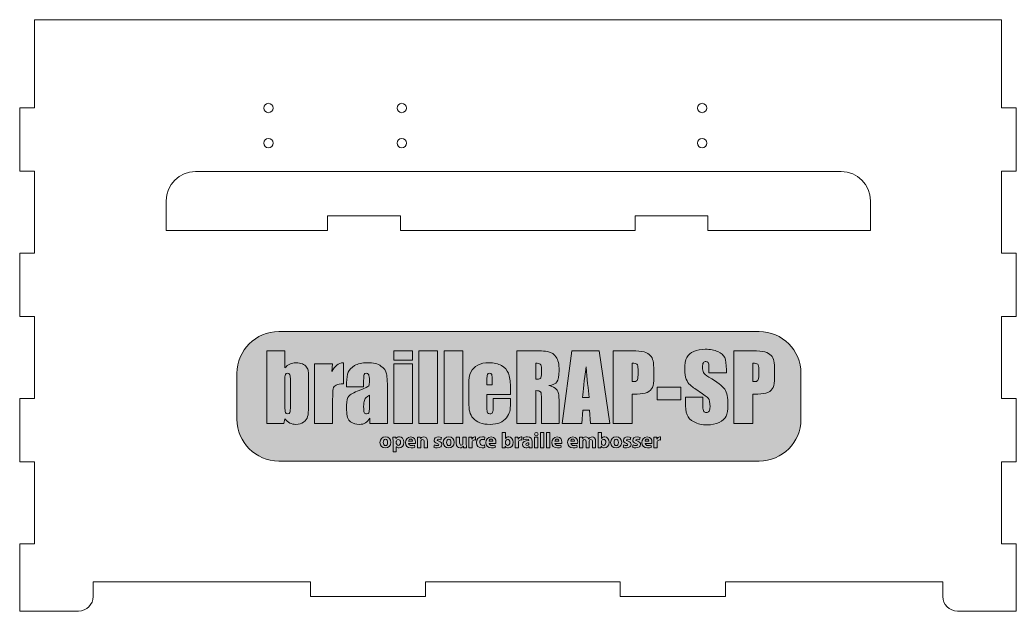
# Model space of a CAD drawing. Header units: inches. Extents: x 11 to 578, y -368 to -12.
# Drawn here: x 10.9 to 350.9, y -213.5 to -11.5 of the extents above; entities that cross this region are included whole.
import ezdxf

# ---------------------------------------------------------------- set-up
doc = ezdxf.new("R2010")
doc.units = ezdxf.units.IN
doc.header["$MEASUREMENT"] = 0
doc.layers.add('D_U+00E9coupe V5', color=7, linetype='Continuous')
doc.layers.add('gravure', color=7, linetype='Continuous')

# ---------------------------------------------------------------- blocks, each defined once
blk = doc.blocks.new('block 4')
at = {"layer": 'D_U+00E9coupe V5', "color": 3, "lineweight": 5}
for points in [[(345.93, -11.52), (15.93, -11.52)], [(15.93, -41.52), (15.93, -11.52)], [(345.93, -11.52), (345.93, -41.52)], [(10.93, -41.52), (15.93, -41.52)], [(10.93, -63.19), (10.93, -41.52)], [(345.93, -41.52), (350.93, -41.52)], [(350.93, -63.19), (350.93, -41.52)], [(10.93, -63.19), (15.93, -63.19)], [(15.93, -63.19), (15.93, -91.19)], [(70.87, -63.32), (291.27, -63.32)], [(345.93, -91.19), (345.93, -63.19)], [(345.93, -63.19), (350.93, -63.19)], [(60.87, -73.32), (60.87, -83.52)], [(301.27, -73.32), (301.27, -78.52)], [(115.93, -78.52), (140.78, -78.52)], [(115.93, -83.52), (115.93, -78.52)], [(140.78, -78.52), (140.78, -83.52)], [(220.93, -78.52), (245.78, -78.52)], [(220.93, -83.52), (220.93, -78.52)], [(245.78, -78.52), (245.78, -83.52)], [(301.26, -78.52), (301.27, -78.52)], [(301.26, -83.52), (301.26, -78.52)], [(60.87, -83.52), (115.93, -83.52)], [(140.78, -83.52), (220.93, -83.52)], [(245.78, -83.52), (301.26, -83.52)], [(15.93, -91.19), (10.93, -91.19)], [(10.93, -112.86), (10.93, -91.19)], [(350.93, -91.19), (345.93, -91.19)], [(350.93, -112.86), (350.93, -91.19)], [(15.93, -112.86), (10.93, -112.86)], [(15.93, -140.86), (15.93, -112.86)], [(345.93, -112.86), (345.93, -140.86)], [(345.93, -112.86), (350.93, -112.86)], [(10.93, -140.86), (15.93, -140.86)], [(10.93, -162.52), (10.93, -140.86)], [(345.93, -140.86), (350.93, -140.86)], [(350.93, -140.86), (350.93, -162.52)], [(15.93, -162.52), (10.93, -162.52)], [(15.93, -190.52), (15.93, -162.52)], [(345.93, -162.52), (345.93, -190.52)], [(350.93, -162.52), (345.93, -162.52)], [(10.93, -190.52), (15.93, -190.52)], [(10.93, -190.52), (10.93, -213.52)], [(345.93, -190.52), (350.93, -190.52)], [(350.93, -213.52), (350.93, -190.52)], [(35.93, -208.52), (35.93, -203.52)], [(110.12, -203.52), (35.93, -203.52)], [(110.12, -203.52), (110.12, -208.52)], [(149.31, -203.52), (149.31, -208.52)], [(149.31, -203.52), (215.86, -203.52)], [(215.86, -208.52), (215.86, -203.52)], [(251.75, -208.52), (251.75, -203.52)], [(251.75, -203.52), (325.93, -203.52)], [(325.93, -208.52), (325.93, -203.52)], [(110.12, -208.52), (149.31, -208.52)], [(215.86, -208.52), (251.75, -208.52)], [(30.93, -213.52), (10.93, -213.52)], [(350.93, -213.52), (330.93, -213.52)]]:
    blk.add_lwpolyline(points, dxfattribs=at)
for points in [[(97.36, -41.63), (97.36, -42.51), (96.65, -43.23), (95.76, -43.23), (94.88, -43.23), (94.16, -42.51), (94.16, -41.63), (94.16, -40.74), (94.88, -40.03), (95.76, -40.03), (96.65, -40.03), (97.36, -40.74), (97.36, -41.63), (97.36, -41.63), (97.36, -41.63), (97.36, -41.63)], [(142.86, -41.63), (142.86, -40.74), (142.15, -40.03), (141.26, -40.03), (140.38, -40.03), (139.66, -40.74), (139.66, -41.63), (139.66, -42.51), (140.38, -43.23), (141.26, -43.23), (142.15, -43.23), (142.86, -42.51), (142.86, -41.63), (142.86, -41.63), (142.86, -41.63), (142.86, -41.63)], [(245.36, -41.63), (245.36, -40.74), (244.65, -40.03), (243.76, -40.03), (242.88, -40.03), (242.16, -40.74), (242.16, -41.63), (242.16, -42.51), (242.88, -43.23), (243.76, -43.23), (244.65, -43.23), (245.36, -42.51), (245.36, -41.63), (245.36, -41.63), (245.36, -41.63), (245.36, -41.63)], [(97.36, -53.63), (97.36, -54.51), (96.65, -55.23), (95.76, -55.23), (94.88, -55.23), (94.16, -54.51), (94.16, -53.63), (94.16, -52.74), (94.88, -52.03), (95.76, -52.03), (96.65, -52.03), (97.36, -52.74), (97.36, -53.63), (97.36, -53.63), (97.36, -53.63), (97.36, -53.63)], [(142.86, -53.63), (142.86, -52.74), (142.15, -52.03), (141.26, -52.03), (140.38, -52.03), (139.66, -52.74), (139.66, -53.63), (139.66, -54.51), (140.38, -55.23), (141.26, -55.23), (142.15, -55.23), (142.86, -54.51), (142.86, -53.63), (142.86, -53.63), (142.86, -53.63), (142.86, -53.63)], [(245.36, -53.63), (245.36, -52.74), (244.65, -52.03), (243.76, -52.03), (242.88, -52.03), (242.16, -52.74), (242.16, -53.63), (242.16, -54.51), (242.88, -55.23), (243.76, -55.23), (244.65, -55.23), (245.36, -54.51), (245.36, -53.63), (245.36, -53.63), (245.36, -53.63), (245.36, -53.63)]]:
    blk.add_open_spline(points, degree=3, knots=[0, 0, 0, 0, 1, 1, 1, 2, 2, 2, 3, 3, 3, 4, 4, 4, 5, 5, 5, 5], dxfattribs=at)
for points in [[(70.87, -63.32), (65.35, -63.32), (60.87, -67.8), (60.87, -73.32)], [(291.27, -63.32), (296.8, -63.32), (301.27, -67.8), (301.27, -73.32)], [(35.93, -208.52), (35.93, -211.29), (33.7, -213.52), (30.93, -213.52)], [(330.93, -213.52), (328.17, -213.52), (325.93, -211.29), (325.93, -208.52)]]:
    blk.add_open_spline(points, degree=3, dxfattribs=at)
blk = doc.blocks.new('block 3')
at = {"layer": 'D_U+00E9coupe V5'}
blk.add_blockref('block 4', (0, 0), dxfattribs=at)
blk = doc.blocks.new('block 2')
at = {"layer": 'D_U+00E9coupe V5'}
blk.add_blockref('block 3', (0, 0), dxfattribs=at)
blk = doc.blocks.new('block 14')
at = {"layer": 'gravure', "lineweight": 0}
for points in [[(144.91, -124.56), (144.91, -127.79), (138.53, -127.79), (138.53, -124.56), (144.91, -124.56)], [(153.51, -124.56), (153.51, -149.37), (147.13, -149.37), (147.13, -124.56), (153.51, -124.56)], [(162.1, -124.56), (162.1, -149.37), (155.73, -149.37), (155.73, -124.56), (162.1, -124.56)], [(208.61, -124.56), (212.3, -149.37), (205.71, -149.37), (205.36, -144.91), (203.06, -144.91), (202.67, -149.37), (196, -149.37), (199.29, -124.56), (208.61, -124.56)], [(144.91, -129.03), (144.91, -149.37), (138.53, -149.37), (138.53, -129.03), (144.91, -129.03)], [(236.56, -137.06), (236.56, -141.34), (228.42, -141.34), (228.42, -137.06), (236.56, -137.06)]]:
    blk.add_lwpolyline(points, dxfattribs=at)
for points, knots in [([(101.36, -124.56), (101.36, -124.56), (101.36, -130.43), (101.36, -130.43), (101.88, -129.84), (102.45, -129.39), (103.07, -129.1), (103.7, -128.81), (104.38, -128.66), (105.12, -128.66), (105.97, -128.66), (106.7, -128.8), (107.33, -129.06), (107.95, -129.33), (108.42, -129.7), (108.75, -130.18), (109.08, -130.66), (109.28, -131.13), (109.34, -131.59), (109.41, -132.05), (109.44, -133.03), (109.44, -134.53), (109.44, -134.53), (109.44, -143.7), (109.44, -143.7), (109.44, -145.19), (109.34, -146.3), (109.14, -147.03), (108.94, -147.76), (108.48, -148.4), (107.74, -148.93), (107.01, -149.47), (106.13, -149.74), (105.12, -149.74), (104.39, -149.74), (103.72, -149.58), (103.09, -149.26), (102.46, -148.94), (101.89, -148.47), (101.36, -147.83), (101.36, -147.83), (100.97, -149.37), (100.97, -149.37), (100.97, -149.37), (95.17, -149.37), (95.17, -149.37), (95.17, -149.37), (95.17, -124.56), (95.17, -124.56), (95.17, -124.56), (101.36, -124.56), (101.36, -124.56)], [0, 0, 0, 0, 1, 1, 1, 2, 2, 2, 3, 3, 3, 4, 4, 4, 5, 5, 5, 6, 6, 6, 7, 7, 7, 8, 8, 8, 9, 9, 9, 10, 10, 10, 11, 11, 11, 12, 12, 12, 13, 13, 13, 14, 14, 14, 15, 15, 15, 16, 16, 16, 17, 17, 17, 17]), ([(180.56, -124.56), (180.56, -124.56), (185.12, -124.56), (185.12, -124.56), (188.17, -124.56), (190.23, -124.67), (191.31, -124.91), (192.39, -125.14), (193.26, -125.74), (193.94, -126.71), (194.62, -127.68), (194.96, -129.22), (194.96, -131.33), (194.96, -133.26), (194.72, -134.56), (194.24, -135.22), (193.76, -135.89), (192.82, -136.29), (191.41, -136.42), (192.68, -136.74), (193.54, -137.16), (193.98, -137.69), (194.42, -138.22), (194.69, -138.71), (194.8, -139.16), (194.91, -139.6), (194.96, -140.82), (194.96, -142.83), (194.96, -142.83), (194.96, -149.37), (194.96, -149.37), (194.96, -149.37), (188.97, -149.37), (188.97, -149.37), (188.97, -149.37), (188.97, -141.12), (188.97, -141.12), (188.97, -139.8), (188.87, -138.97), (188.66, -138.66), (188.45, -138.34), (187.9, -138.18), (187.01, -138.18), (187.01, -138.18), (187.01, -149.37), (187.01, -149.37), (187.01, -149.37), (180.56, -149.37), (180.56, -149.37), (180.56, -149.37), (180.56, -124.56), (180.56, -124.56)], [0, 0, 0, 0, 1, 1, 1, 2, 2, 2, 3, 3, 3, 4, 4, 4, 5, 5, 5, 6, 6, 6, 7, 7, 7, 8, 8, 8, 9, 9, 9, 10, 10, 10, 11, 11, 11, 12, 12, 12, 13, 13, 13, 14, 14, 14, 15, 15, 15, 16, 16, 16, 17, 17, 17, 17]), ([(213.4, -124.56), (213.4, -124.56), (219.9, -124.56), (219.9, -124.56), (221.66, -124.56), (223.01, -124.69), (223.95, -124.97), (224.9, -125.25), (225.61, -125.64), (226.08, -126.17), (226.56, -126.69), (226.88, -127.32), (227.05, -128.06), (227.22, -128.8), (227.3, -129.95), (227.3, -131.5), (227.3, -131.5), (227.3, -133.66), (227.3, -133.66), (227.3, -135.24), (227.14, -136.4), (226.81, -137.12), (226.48, -137.85), (225.88, -138.41), (225.01, -138.79), (224.14, -139.18), (223, -139.38), (221.59, -139.38), (221.59, -139.38), (219.85, -139.38), (219.85, -139.38), (219.85, -139.38), (219.85, -149.37), (219.85, -149.37), (219.85, -149.37), (213.4, -149.37), (213.4, -149.37), (213.4, -149.37), (213.4, -124.56), (213.4, -124.56)], [0, 0, 0, 0, 1, 1, 1, 2, 2, 2, 3, 3, 3, 4, 4, 4, 5, 5, 5, 6, 6, 6, 7, 7, 7, 8, 8, 8, 9, 9, 9, 10, 10, 10, 11, 11, 11, 12, 12, 12, 13, 13, 13, 13]), ([(252.07, -132.07), (252.07, -132.07), (246.08, -132.07), (246.08, -132.07), (246.08, -132.07), (246.08, -130.23), (246.08, -130.23), (246.08, -129.37), (246, -128.82), (245.85, -128.59), (245.69, -128.35), (245.44, -128.24), (245.08, -128.24), (244.69, -128.24), (244.4, -128.39), (244.2, -128.71), (244, -129.03), (243.9, -129.51), (243.9, -130.15), (243.9, -130.98), (244.01, -131.6), (244.24, -132.02), (244.45, -132.44), (245.06, -132.95), (246.06, -133.54), (248.93, -135.25), (250.74, -136.64), (251.49, -137.74), (252.23, -138.83), (252.61, -140.59), (252.61, -143.03), (252.61, -144.79), (252.4, -146.1), (251.98, -146.93), (251.57, -147.77), (250.77, -148.47), (249.59, -149.04), (248.4, -149.61), (247.02, -149.89), (245.45, -149.89), (243.72, -149.89), (242.25, -149.56), (241.03, -148.91), (239.81, -148.26), (239.01, -147.42), (238.63, -146.41), (238.25, -145.4), (238.06, -143.97), (238.06, -142.11), (238.06, -142.11), (238.06, -140.48), (238.06, -140.48), (238.06, -140.48), (244.05, -140.48), (244.05, -140.48), (244.05, -140.48), (244.05, -143.5), (244.05, -143.5), (244.05, -144.43), (244.14, -145.03), (244.31, -145.29), (244.48, -145.56), (244.77, -145.69), (245.2, -145.69), (245.63, -145.69), (245.95, -145.52), (246.16, -145.19), (246.37, -144.85), (246.48, -144.35), (246.48, -143.68), (246.48, -142.22), (246.28, -141.27), (245.88, -140.82), (245.47, -140.37), (244.46, -139.62), (242.86, -138.56), (241.25, -137.5), (240.19, -136.73), (239.67, -136.25), (239.15, -135.77), (238.72, -135.11), (238.37, -134.26), (238.03, -133.41), (237.86, -132.33), (237.86, -131.01), (237.86, -129.11), (238.1, -127.72), (238.59, -126.84), (239.07, -125.96), (239.86, -125.27), (240.94, -124.78), (242.03, -124.28), (243.33, -124.04), (244.87, -124.04), (246.54, -124.04), (247.97, -124.31), (249.15, -124.85), (250.33, -125.39), (251.11, -126.07), (251.49, -126.89), (251.88, -127.72), (252.07, -129.11), (252.07, -131.09), (252.07, -131.09), (252.07, -132.07), (252.07, -132.07)], [0, 0, 0, 0, 1, 1, 1, 2, 2, 2, 3, 3, 3, 4, 4, 4, 5, 5, 5, 6, 6, 6, 7, 7, 7, 8, 8, 8, 9, 9, 9, 10, 10, 10, 11, 11, 11, 12, 12, 12, 13, 13, 13, 14, 14, 14, 15, 15, 15, 16, 16, 16, 17, 17, 17, 18, 18, 18, 19, 19, 19, 20, 20, 20, 21, 21, 21, 22, 22, 22, 23, 23, 23, 24, 24, 24, 25, 25, 25, 26, 26, 26, 27, 27, 27, 28, 28, 28, 29, 29, 29, 30, 30, 30, 31, 31, 31, 32, 32, 32, 33, 33, 33, 34, 34, 34, 35, 35, 35, 35]), ([(254.63, -124.56), (254.63, -124.56), (261.13, -124.56), (261.13, -124.56), (262.88, -124.56), (264.24, -124.69), (265.18, -124.97), (266.13, -125.25), (266.84, -125.64), (267.31, -126.17), (267.79, -126.69), (268.11, -127.32), (268.28, -128.06), (268.45, -128.8), (268.53, -129.95), (268.53, -131.5), (268.53, -131.5), (268.53, -133.66), (268.53, -133.66), (268.53, -135.24), (268.37, -136.4), (268.04, -137.12), (267.71, -137.85), (267.11, -138.41), (266.24, -138.79), (265.36, -139.18), (264.22, -139.38), (262.81, -139.38), (262.81, -139.38), (261.08, -139.38), (261.08, -139.38), (261.08, -139.38), (261.08, -149.37), (261.08, -149.37), (261.08, -149.37), (254.63, -149.37), (254.63, -149.37), (254.63, -149.37), (254.63, -124.56), (254.63, -124.56)], [0, 0, 0, 0, 1, 1, 1, 2, 2, 2, 3, 3, 3, 4, 4, 4, 5, 5, 5, 6, 6, 6, 7, 7, 7, 8, 8, 8, 9, 9, 9, 10, 10, 10, 11, 11, 11, 12, 12, 12, 13, 13, 13, 13]), ([(117.67, -129.03), (117.67, -129.03), (117.43, -131.71), (117.43, -131.71), (118.33, -129.79), (119.63, -128.78), (121.34, -128.66), (121.34, -128.66), (121.34, -135.82), (121.34, -135.82), (120.2, -135.82), (119.37, -135.97), (118.84, -136.28), (118.31, -136.59), (117.98, -137.01), (117.86, -137.56), (117.73, -138.11), (117.67, -139.37), (117.67, -141.34), (117.67, -141.34), (117.67, -149.37), (117.67, -149.37), (117.67, -149.37), (111.48, -149.37), (111.48, -149.37), (111.48, -149.37), (111.48, -129.03), (111.48, -129.03), (111.48, -129.03), (117.67, -129.03), (117.67, -129.03)], [0, 0, 0, 0, 1, 1, 1, 2, 2, 2, 3, 3, 3, 4, 4, 4, 5, 5, 5, 6, 6, 6, 7, 7, 7, 8, 8, 8, 9, 9, 9, 10, 10, 10, 10]), ([(128.25, -136.91), (128.25, -136.91), (122.44, -136.91), (122.44, -136.91), (122.44, -136.91), (122.44, -135.55), (122.44, -135.55), (122.44, -133.97), (122.62, -132.76), (122.98, -131.91), (123.35, -131.05), (124.07, -130.3), (125.17, -129.64), (126.26, -128.99), (127.68, -128.66), (129.43, -128.66), (131.52, -128.66), (133.1, -129.03), (134.16, -129.78), (135.23, -130.52), (135.86, -131.43), (136.08, -132.5), (136.29, -133.58), (136.4, -135.8), (136.4, -139.16), (136.4, -139.16), (136.4, -149.37), (136.4, -149.37), (136.4, -149.37), (130.38, -149.37), (130.38, -149.37), (130.38, -149.37), (130.38, -147.56), (130.38, -147.56), (130, -148.28), (129.51, -148.83), (128.91, -149.19), (128.32, -149.56), (127.6, -149.74), (126.78, -149.74), (125.69, -149.74), (124.7, -149.43), (123.8, -148.83), (122.89, -148.22), (122.44, -146.89), (122.44, -144.83), (122.44, -144.83), (122.44, -143.16), (122.44, -143.16), (122.44, -141.64), (122.68, -140.6), (123.16, -140.05), (123.64, -139.5), (124.83, -138.86), (126.73, -138.12), (128.76, -137.32), (129.85, -136.79), (129.99, -136.51), (130.14, -136.24), (130.21, -135.67), (130.21, -134.83), (130.21, -133.76), (130.13, -133.07), (129.97, -132.75), (129.81, -132.43), (129.55, -132.27), (129.18, -132.27), (128.76, -132.27), (128.5, -132.4), (128.4, -132.67), (128.3, -132.94), (128.25, -133.65), (128.25, -134.78), (128.25, -134.78), (128.25, -136.91), (128.25, -136.91)], [0, 0, 0, 0, 1, 1, 1, 2, 2, 2, 3, 3, 3, 4, 4, 4, 5, 5, 5, 6, 6, 6, 7, 7, 7, 8, 8, 8, 9, 9, 9, 10, 10, 10, 11, 11, 11, 12, 12, 12, 13, 13, 13, 14, 14, 14, 15, 15, 15, 16, 16, 16, 17, 17, 17, 18, 18, 18, 19, 19, 19, 20, 20, 20, 21, 21, 21, 22, 22, 22, 23, 23, 23, 24, 24, 24, 25, 25, 25, 25]), ([(178.35, -139.56), (178.35, -139.56), (170.33, -139.56), (170.33, -139.56), (170.33, -139.56), (170.33, -143.96), (170.33, -143.96), (170.33, -144.88), (170.4, -145.47), (170.53, -145.74), (170.67, -146), (170.92, -146.14), (171.3, -146.14), (171.77, -146.14), (172.08, -145.96), (172.24, -145.61), (172.4, -145.25), (172.48, -144.57), (172.48, -143.56), (172.48, -143.56), (172.48, -140.88), (172.48, -140.88), (172.48, -140.88), (178.35, -140.88), (178.35, -140.88), (178.35, -140.88), (178.35, -142.38), (178.35, -142.38), (178.35, -143.64), (178.27, -144.6), (178.11, -145.28), (177.95, -145.95), (177.58, -146.67), (177, -147.44), (176.42, -148.21), (175.68, -148.78), (174.79, -149.16), (173.89, -149.55), (172.77, -149.74), (171.42, -149.74), (170.11, -149.74), (168.96, -149.55), (167.96, -149.17), (166.96, -148.79), (166.18, -148.27), (165.62, -147.62), (165.06, -146.96), (164.68, -146.23), (164.46, -145.44), (164.25, -144.65), (164.14, -143.49), (164.14, -141.98), (164.14, -141.98), (164.14, -136.05), (164.14, -136.05), (164.14, -134.27), (164.38, -132.87), (164.86, -131.84), (165.34, -130.82), (166.13, -130.03), (167.22, -129.48), (168.32, -128.94), (169.57, -128.66), (170.99, -128.66), (172.73, -128.66), (174.16, -128.99), (175.29, -129.65), (176.42, -130.31), (177.21, -131.19), (177.67, -132.27), (178.12, -133.36), (178.35, -134.89), (178.35, -136.86), (178.35, -136.86), (178.35, -139.56), (178.35, -139.56)], [0, 0, 0, 0, 1, 1, 1, 2, 2, 2, 3, 3, 3, 4, 4, 4, 5, 5, 5, 6, 6, 6, 7, 7, 7, 8, 8, 8, 9, 9, 9, 10, 10, 10, 11, 11, 11, 12, 12, 12, 13, 13, 13, 14, 14, 14, 15, 15, 15, 16, 16, 16, 17, 17, 17, 18, 18, 18, 19, 19, 19, 20, 20, 20, 21, 21, 21, 22, 22, 22, 23, 23, 23, 24, 24, 24, 25, 25, 25, 25]), ([(187.01, -128.8), (187.01, -128.8), (187.01, -134.32), (187.01, -134.32), (187.73, -134.32), (188.24, -134.22), (188.53, -134.02), (188.82, -133.82), (188.97, -133.18), (188.97, -132.08), (188.97, -132.08), (188.97, -130.72), (188.97, -130.72), (188.97, -129.93), (188.83, -129.42), (188.55, -129.17), (188.27, -128.92), (187.75, -128.8), (187.01, -128.8)], [0, 0, 0, 0, 1, 1, 1, 2, 2, 2, 3, 3, 3, 4, 4, 4, 5, 5, 5, 6, 6, 6, 6]), ([(219.85, -128.8), (219.85, -128.8), (219.85, -135.12), (219.85, -135.12), (220.04, -135.13), (220.2, -135.13), (220.33, -135.13), (220.92, -135.13), (221.33, -134.99), (221.56, -134.69), (221.79, -134.4), (221.91, -133.8), (221.91, -132.88), (221.91, -132.88), (221.91, -130.84), (221.91, -130.84), (221.91, -129.99), (221.77, -129.44), (221.51, -129.19), (221.24, -128.93), (220.69, -128.8), (219.85, -128.8)], [0, 0, 0, 0, 1, 1, 1, 2, 2, 2, 3, 3, 3, 4, 4, 4, 5, 5, 5, 6, 6, 6, 7, 7, 7, 7]), ([(261.08, -128.8), (261.08, -128.8), (261.08, -135.12), (261.08, -135.12), (261.27, -135.13), (261.42, -135.13), (261.56, -135.13), (262.15, -135.13), (262.56, -134.99), (262.79, -134.69), (263.02, -134.4), (263.13, -133.8), (263.13, -132.88), (263.13, -132.88), (263.13, -130.84), (263.13, -130.84), (263.13, -129.99), (263, -129.44), (262.74, -129.19), (262.47, -128.93), (261.92, -128.8), (261.08, -128.8)], [0, 0, 0, 0, 1, 1, 1, 2, 2, 2, 3, 3, 3, 4, 4, 4, 5, 5, 5, 6, 6, 6, 7, 7, 7, 7]), ([(103.25, -134.81), (103.25, -133.76), (103.18, -133.07), (103.05, -132.75), (102.92, -132.43), (102.66, -132.27), (102.27, -132.27), (101.89, -132.27), (101.65, -132.41), (101.53, -132.69), (101.42, -132.97), (101.36, -133.68), (101.36, -134.81), (101.36, -134.81), (101.36, -143.58), (101.36, -143.58), (101.36, -144.67), (101.43, -145.37), (101.56, -145.68), (101.68, -145.98), (101.94, -146.14), (102.31, -146.14), (102.7, -146.14), (102.96, -145.98), (103.07, -145.66), (103.19, -145.34), (103.25, -144.58), (103.25, -143.38), (103.25, -143.38), (103.25, -134.81), (103.25, -134.81)], [0, 0, 0, 0, 1, 1, 1, 2, 2, 2, 3, 3, 3, 4, 4, 4, 5, 5, 5, 6, 6, 6, 7, 7, 7, 8, 8, 8, 9, 9, 9, 10, 10, 10, 10]), ([(172.14, -136.25), (172.14, -136.25), (172.14, -134.76), (172.14, -134.76), (172.14, -133.71), (172.09, -133.03), (171.97, -132.73), (171.86, -132.42), (171.63, -132.27), (171.28, -132.27), (170.85, -132.27), (170.59, -132.4), (170.49, -132.66), (170.38, -132.92), (170.33, -133.62), (170.33, -134.76), (170.33, -134.76), (170.33, -136.25), (170.33, -136.25), (170.33, -136.25), (172.14, -136.25), (172.14, -136.25)], [0, 0, 0, 0, 1, 1, 1, 2, 2, 2, 3, 3, 3, 4, 4, 4, 5, 5, 5, 6, 6, 6, 7, 7, 7, 7]), ([(205.2, -140.51), (204.87, -137.7), (204.54, -134.23), (204.21, -130.09), (203.55, -134.84), (203.14, -138.31), (202.97, -140.51), (202.97, -140.51), (205.2, -140.51), (205.2, -140.51)], [0, 0, 0, 0, 1, 1, 1, 2, 2, 2, 3, 3, 3, 3]), ([(130.21, -139.7), (129.22, -140.42), (128.64, -141.03), (128.49, -141.52), (128.33, -142.01), (128.25, -142.72), (128.25, -143.64), (128.25, -144.69), (128.32, -145.37), (128.45, -145.68), (128.59, -145.98), (128.87, -146.14), (129.27, -146.14), (129.66, -146.14), (129.92, -146.02), (130.03, -145.78), (130.15, -145.54), (130.21, -144.91), (130.21, -143.88), (130.21, -143.88), (130.21, -139.7), (130.21, -139.7)], [0, 0, 0, 0, 1, 1, 1, 2, 2, 2, 3, 3, 3, 4, 4, 4, 5, 5, 5, 6, 6, 6, 7, 7, 7, 7])]:
    blk.add_open_spline(points, degree=3, knots=knots, dxfattribs=at)
blk = doc.blocks.new('block 15')
at = {"layer": 'gravure', "lineweight": 0}
for points in [[(188.64, -152.45), (189.76, -152.45), (189.76, -157.69), (188.64, -157.69), (188.64, -152.45)], [(190.67, -152.45), (191.79, -152.45), (191.79, -157.69), (190.67, -157.69), (190.67, -152.45)], [(186.61, -157.69), (186.61, -154.08), (187.74, -154.08), (187.74, -157.69), (186.61, -157.69)]]:
    blk.add_lwpolyline(points, dxfattribs=at)
for points, knots in [([(175.55, -157.69), (175.56, -157.45), (175.58, -157.02), (175.58, -156.61), (175.58, -156.61), (175.58, -152.45), (175.58, -152.45), (175.58, -152.45), (176.7, -152.45), (176.7, -152.45), (176.7, -152.45), (176.7, -154.51), (176.7, -154.51), (176.7, -154.51), (176.71, -154.51), (176.71, -154.51), (176.93, -154.2), (177.31, -154), (177.81, -154), (178.67, -154), (179.31, -154.72), (179.3, -155.82), (179.3, -157.12), (178.47, -157.77), (177.64, -157.77), (177.22, -157.77), (176.82, -157.62), (176.56, -157.19), (176.56, -157.19), (176.54, -157.19), (176.54, -157.19), (176.54, -157.19), (176.5, -157.69), (176.5, -157.69), (176.5, -157.69), (175.55, -157.69), (175.55, -157.69)], [0, 0, 0, 0, 1, 1, 1, 2, 2, 2, 3, 3, 3, 4, 4, 4, 5, 5, 5, 6, 6, 6, 7, 7, 7, 8, 8, 8, 9, 9, 9, 10, 10, 10, 11, 11, 11, 12, 12, 12, 12]), ([(187.77, -153.08), (187.77, -153.39), (187.54, -153.64), (187.17, -153.64), (186.81, -153.64), (186.58, -153.39), (186.58, -153.08), (186.58, -152.75), (186.81, -152.51), (187.18, -152.51), (187.54, -152.51), (187.77, -152.75), (187.77, -153.08)], [0, 0, 0, 0, 1, 1, 1, 2, 2, 2, 3, 3, 3, 4, 4, 4, 4]), ([(208.3, -157.69), (208.32, -157.45), (208.33, -157.02), (208.33, -156.61), (208.33, -156.61), (208.33, -152.45), (208.33, -152.45), (208.33, -152.45), (209.45, -152.45), (209.45, -152.45), (209.45, -152.45), (209.45, -154.51), (209.45, -154.51), (209.45, -154.51), (209.47, -154.51), (209.47, -154.51), (209.68, -154.2), (210.06, -154), (210.56, -154), (211.43, -154), (212.06, -154.72), (212.05, -155.82), (212.05, -157.12), (211.23, -157.77), (210.4, -157.77), (209.98, -157.77), (209.57, -157.62), (209.31, -157.19), (209.31, -157.19), (209.3, -157.19), (209.3, -157.19), (209.3, -157.19), (209.26, -157.69), (209.26, -157.69), (209.26, -157.69), (208.3, -157.69), (208.3, -157.69)], [0, 0, 0, 0, 1, 1, 1, 2, 2, 2, 3, 3, 3, 4, 4, 4, 5, 5, 5, 6, 6, 6, 7, 7, 7, 8, 8, 8, 9, 9, 9, 10, 10, 10, 11, 11, 11, 12, 12, 12, 12]), ([(137.58, -155.84), (137.58, -157.17), (136.64, -157.77), (135.68, -157.77), (134.62, -157.77), (133.81, -157.08), (133.81, -155.91), (133.81, -154.74), (134.58, -154), (135.74, -154), (136.84, -154), (137.58, -154.76), (137.58, -155.84)], [0, 0, 0, 0, 1, 1, 1, 2, 2, 2, 3, 3, 3, 4, 4, 4, 4]), ([(134.97, -155.88), (134.97, -156.5), (135.23, -156.97), (135.71, -156.97), (136.14, -156.97), (136.42, -156.53), (136.42, -155.88), (136.42, -155.34), (136.22, -154.8), (135.71, -154.8), (135.17, -154.8), (134.97, -155.35), (134.97, -155.88)], [0, 0, 0, 0, 1, 1, 1, 2, 2, 2, 3, 3, 3, 4, 4, 4, 4]), ([(138.28, -155.29), (138.28, -154.82), (138.26, -154.41), (138.25, -154.08), (138.25, -154.08), (139.22, -154.08), (139.22, -154.08), (139.22, -154.08), (139.27, -154.58), (139.27, -154.58), (139.27, -154.58), (139.29, -154.58), (139.29, -154.58), (139.55, -154.2), (139.97, -154), (140.49, -154), (141.28, -154), (141.99, -154.69), (141.99, -155.84), (141.99, -157.15), (141.15, -157.77), (140.35, -157.77), (139.91, -157.77), (139.58, -157.59), (139.41, -157.36), (139.41, -157.36), (139.4, -157.36), (139.4, -157.36), (139.4, -157.36), (139.4, -159.15), (139.4, -159.15), (139.4, -159.15), (138.28, -159.15), (138.28, -159.15), (138.28, -159.15), (138.28, -155.29), (138.28, -155.29)], [0, 0, 0, 0, 1, 1, 1, 2, 2, 2, 3, 3, 3, 4, 4, 4, 5, 5, 5, 6, 6, 6, 7, 7, 7, 8, 8, 8, 9, 9, 9, 10, 10, 10, 11, 11, 11, 12, 12, 12, 12]), ([(139.4, -156.14), (139.4, -156.23), (139.41, -156.31), (139.42, -156.38), (139.49, -156.68), (139.75, -156.91), (140.08, -156.91), (140.56, -156.91), (140.85, -156.5), (140.85, -155.89), (140.85, -155.31), (140.59, -154.88), (140.09, -154.88), (139.77, -154.88), (139.49, -155.11), (139.42, -155.45), (139.41, -155.5), (139.4, -155.58), (139.4, -155.65), (139.4, -155.65), (139.4, -156.14), (139.4, -156.14)], [0, 0, 0, 0, 1, 1, 1, 2, 2, 2, 3, 3, 3, 4, 4, 4, 5, 5, 5, 6, 6, 6, 7, 7, 7, 7]), ([(143.58, -156.24), (143.61, -156.71), (144.07, -156.93), (144.59, -156.93), (144.98, -156.93), (145.29, -156.88), (145.59, -156.78), (145.59, -156.78), (145.74, -157.54), (145.74, -157.54), (145.37, -157.69), (144.92, -157.76), (144.43, -157.76), (143.21, -157.76), (142.51, -157.06), (142.51, -155.93), (142.51, -155.01), (143.07, -154), (144.33, -154), (145.5, -154), (145.94, -154.91), (145.94, -155.8), (145.94, -155.99), (145.92, -156.16), (145.9, -156.24), (145.9, -156.24), (143.58, -156.24), (143.58, -156.24)], [0, 0, 0, 0, 1, 1, 1, 2, 2, 2, 3, 3, 3, 4, 4, 4, 5, 5, 5, 6, 6, 6, 7, 7, 7, 8, 8, 8, 9, 9, 9, 9]), ([(144.9, -155.48), (144.9, -155.2), (144.78, -154.74), (144.26, -154.74), (143.79, -154.74), (143.6, -155.17), (143.57, -155.48), (143.57, -155.48), (144.9, -155.48), (144.9, -155.48)], [0, 0, 0, 0, 1, 1, 1, 2, 2, 2, 3, 3, 3, 3]), ([(146.61, -155.23), (146.61, -154.78), (146.6, -154.4), (146.58, -154.08), (146.58, -154.08), (147.56, -154.08), (147.56, -154.08), (147.56, -154.08), (147.61, -154.57), (147.61, -154.57), (147.61, -154.57), (147.63, -154.57), (147.63, -154.57), (147.78, -154.35), (148.15, -154), (148.74, -154), (149.48, -154), (150.04, -154.49), (150.04, -155.55), (150.04, -155.55), (150.04, -157.69), (150.04, -157.69), (150.04, -157.69), (148.91, -157.69), (148.91, -157.69), (148.91, -157.69), (148.91, -155.69), (148.91, -155.69), (148.91, -155.22), (148.75, -154.91), (148.34, -154.91), (148.04, -154.91), (147.85, -155.12), (147.78, -155.33), (147.75, -155.39), (147.73, -155.5), (147.73, -155.61), (147.73, -155.61), (147.73, -157.69), (147.73, -157.69), (147.73, -157.69), (146.61, -157.69), (146.61, -157.69), (146.61, -157.69), (146.61, -155.23), (146.61, -155.23)], [0, 0, 0, 0, 1, 1, 1, 2, 2, 2, 3, 3, 3, 4, 4, 4, 5, 5, 5, 6, 6, 6, 7, 7, 7, 8, 8, 8, 9, 9, 9, 10, 10, 10, 11, 11, 11, 12, 12, 12, 13, 13, 13, 14, 14, 14, 15, 15, 15, 15]), ([(152.42, -156.71), (152.63, -156.83), (153.05, -156.98), (153.39, -156.98), (153.73, -156.98), (153.87, -156.86), (153.87, -156.68), (153.87, -156.49), (153.76, -156.41), (153.34, -156.27), (152.59, -156.01), (152.3, -155.61), (152.31, -155.18), (152.31, -154.51), (152.89, -154), (153.78, -154), (154.2, -154), (154.58, -154.1), (154.8, -154.21), (154.8, -154.21), (154.6, -154.98), (154.6, -154.98), (154.44, -154.89), (154.13, -154.77), (153.82, -154.77), (153.54, -154.77), (153.39, -154.88), (153.39, -155.07), (153.39, -155.24), (153.53, -155.33), (153.97, -155.48), (154.66, -155.72), (154.94, -156.07), (154.95, -156.6), (154.95, -157.27), (154.42, -157.76), (153.39, -157.76), (152.91, -157.76), (152.49, -157.66), (152.22, -157.51), (152.22, -157.51), (152.42, -156.71), (152.42, -156.71)], [0, 0, 0, 0, 1, 1, 1, 2, 2, 2, 3, 3, 3, 4, 4, 4, 5, 5, 5, 6, 6, 6, 7, 7, 7, 8, 8, 8, 9, 9, 9, 10, 10, 10, 11, 11, 11, 12, 12, 12, 13, 13, 13, 14, 14, 14, 14]), ([(159.2, -155.84), (159.2, -157.17), (158.26, -157.77), (157.29, -157.77), (156.24, -157.77), (155.42, -157.08), (155.42, -155.91), (155.42, -154.74), (156.19, -154), (157.35, -154), (158.46, -154), (159.2, -154.76), (159.2, -155.84)], [0, 0, 0, 0, 1, 1, 1, 2, 2, 2, 3, 3, 3, 4, 4, 4, 4]), ([(156.58, -155.88), (156.58, -156.5), (156.84, -156.97), (157.32, -156.97), (157.76, -156.97), (158.04, -156.53), (158.04, -155.88), (158.04, -155.34), (157.83, -154.8), (157.32, -154.8), (156.78, -154.8), (156.58, -155.35), (156.58, -155.88)], [0, 0, 0, 0, 1, 1, 1, 2, 2, 2, 3, 3, 3, 4, 4, 4, 4]), ([(163.29, -156.53), (163.29, -157), (163.31, -157.39), (163.32, -157.69), (163.32, -157.69), (162.35, -157.69), (162.35, -157.69), (162.35, -157.69), (162.3, -157.18), (162.3, -157.18), (162.3, -157.18), (162.28, -157.18), (162.28, -157.18), (162.13, -157.4), (161.8, -157.77), (161.15, -157.77), (160.41, -157.77), (159.88, -157.31), (159.88, -156.2), (159.88, -156.2), (159.88, -154.08), (159.88, -154.08), (159.88, -154.08), (161.01, -154.08), (161.01, -154.08), (161.01, -154.08), (161.01, -156.02), (161.01, -156.02), (161.01, -156.55), (161.18, -156.86), (161.57, -156.86), (161.88, -156.86), (162.05, -156.65), (162.13, -156.47), (162.16, -156.41), (162.16, -156.32), (162.16, -156.23), (162.16, -156.23), (162.16, -154.08), (162.16, -154.08), (162.16, -154.08), (163.29, -154.08), (163.29, -154.08), (163.29, -154.08), (163.29, -156.53), (163.29, -156.53)], [0, 0, 0, 0, 1, 1, 1, 2, 2, 2, 3, 3, 3, 4, 4, 4, 5, 5, 5, 6, 6, 6, 7, 7, 7, 8, 8, 8, 9, 9, 9, 10, 10, 10, 11, 11, 11, 12, 12, 12, 13, 13, 13, 14, 14, 14, 15, 15, 15, 15]), ([(164.19, -155.27), (164.19, -154.74), (164.18, -154.39), (164.17, -154.08), (164.17, -154.08), (165.13, -154.08), (165.13, -154.08), (165.13, -154.08), (165.17, -154.74), (165.17, -154.74), (165.17, -154.74), (165.2, -154.74), (165.2, -154.74), (165.38, -154.22), (165.83, -154), (166.17, -154), (166.28, -154), (166.33, -154), (166.41, -154.01), (166.41, -154.01), (166.41, -155.07), (166.41, -155.07), (166.33, -155.05), (166.23, -155.04), (166.11, -155.04), (165.69, -155.04), (165.41, -155.26), (165.34, -155.61), (165.32, -155.68), (165.32, -155.77), (165.32, -155.86), (165.32, -155.86), (165.32, -157.69), (165.32, -157.69), (165.32, -157.69), (164.19, -157.69), (164.19, -157.69), (164.19, -157.69), (164.19, -155.27), (164.19, -155.27)], [0, 0, 0, 0, 1, 1, 1, 2, 2, 2, 3, 3, 3, 4, 4, 4, 5, 5, 5, 6, 6, 6, 7, 7, 7, 8, 8, 8, 9, 9, 9, 10, 10, 10, 11, 11, 11, 12, 12, 12, 13, 13, 13, 13]), ([(169.65, -157.6), (169.45, -157.69), (169.07, -157.76), (168.65, -157.76), (167.48, -157.76), (166.73, -157.06), (166.73, -155.92), (166.73, -154.86), (167.46, -154), (168.8, -154), (169.1, -154), (169.42, -154.05), (169.66, -154.14), (169.66, -154.14), (169.48, -154.97), (169.48, -154.97), (169.35, -154.91), (169.15, -154.86), (168.85, -154.86), (168.26, -154.86), (167.88, -155.28), (167.89, -155.87), (167.89, -156.54), (168.33, -156.89), (168.87, -156.89), (169.14, -156.89), (169.35, -156.84), (169.52, -156.77), (169.52, -156.77), (169.65, -157.6), (169.65, -157.6)], [0, 0, 0, 0, 1, 1, 1, 2, 2, 2, 3, 3, 3, 4, 4, 4, 5, 5, 5, 6, 6, 6, 7, 7, 7, 8, 8, 8, 9, 9, 9, 10, 10, 10, 10]), ([(171.05, -156.24), (171.09, -156.71), (171.55, -156.93), (172.07, -156.93), (172.46, -156.93), (172.77, -156.88), (173.07, -156.78), (173.07, -156.78), (173.22, -157.54), (173.22, -157.54), (172.85, -157.69), (172.4, -157.76), (171.91, -157.76), (170.68, -157.76), (169.98, -157.06), (169.98, -155.93), (169.98, -155.01), (170.55, -154), (171.81, -154), (172.97, -154), (173.41, -154.91), (173.41, -155.8), (173.41, -155.99), (173.39, -156.16), (173.38, -156.24), (173.38, -156.24), (171.05, -156.24), (171.05, -156.24)], [0, 0, 0, 0, 1, 1, 1, 2, 2, 2, 3, 3, 3, 4, 4, 4, 5, 5, 5, 6, 6, 6, 7, 7, 7, 8, 8, 8, 9, 9, 9, 9]), ([(172.37, -155.48), (172.37, -155.2), (172.26, -154.74), (171.74, -154.74), (171.27, -154.74), (171.07, -155.17), (171.05, -155.48), (171.05, -155.48), (172.37, -155.48), (172.37, -155.48)], [0, 0, 0, 0, 1, 1, 1, 2, 2, 2, 3, 3, 3, 3]), ([(176.7, -156.15), (176.7, -156.23), (176.71, -156.29), (176.72, -156.35), (176.8, -156.66), (177.05, -156.89), (177.38, -156.89), (177.86, -156.89), (178.15, -156.52), (178.15, -155.87), (178.15, -155.31), (177.9, -154.86), (177.38, -154.86), (177.08, -154.86), (176.8, -155.09), (176.72, -155.42), (176.71, -155.48), (176.7, -155.55), (176.7, -155.62), (176.7, -155.62), (176.7, -156.15), (176.7, -156.15)], [0, 0, 0, 0, 1, 1, 1, 2, 2, 2, 3, 3, 3, 4, 4, 4, 5, 5, 5, 6, 6, 6, 7, 7, 7, 7]), ([(179.99, -155.27), (179.99, -154.74), (179.98, -154.39), (179.96, -154.08), (179.96, -154.08), (180.93, -154.08), (180.93, -154.08), (180.93, -154.08), (180.97, -154.74), (180.97, -154.74), (180.97, -154.74), (181, -154.74), (181, -154.74), (181.18, -154.22), (181.62, -154), (181.97, -154), (182.07, -154), (182.13, -154), (182.21, -154.01), (182.21, -154.01), (182.21, -155.07), (182.21, -155.07), (182.13, -155.05), (182.03, -155.04), (181.9, -155.04), (181.49, -155.04), (181.21, -155.26), (181.14, -155.61), (181.12, -155.68), (181.11, -155.77), (181.11, -155.86), (181.11, -155.86), (181.11, -157.69), (181.11, -157.69), (181.11, -157.69), (179.99, -157.69), (179.99, -157.69), (179.99, -157.69), (179.99, -155.27), (179.99, -155.27)], [0, 0, 0, 0, 1, 1, 1, 2, 2, 2, 3, 3, 3, 4, 4, 4, 5, 5, 5, 6, 6, 6, 7, 7, 7, 8, 8, 8, 9, 9, 9, 10, 10, 10, 11, 11, 11, 12, 12, 12, 13, 13, 13, 13]), ([(184.77, -157.69), (184.77, -157.69), (184.7, -157.33), (184.7, -157.33), (184.7, -157.33), (184.68, -157.33), (184.68, -157.33), (184.44, -157.62), (184.07, -157.77), (183.65, -157.77), (182.92, -157.77), (182.48, -157.24), (182.48, -156.66), (182.48, -155.73), (183.32, -155.28), (184.6, -155.28), (184.6, -155.28), (184.6, -155.23), (184.6, -155.23), (184.6, -155.04), (184.5, -154.77), (183.94, -154.77), (183.57, -154.77), (183.18, -154.89), (182.95, -155.04), (182.95, -155.04), (182.74, -154.32), (182.74, -154.32), (182.99, -154.18), (183.48, -154), (184.14, -154), (185.34, -154), (185.73, -154.71), (185.73, -155.56), (185.73, -155.56), (185.73, -156.81), (185.73, -156.81), (185.73, -157.16), (185.74, -157.49), (185.78, -157.69), (185.78, -157.69), (184.77, -157.69), (184.77, -157.69)], [0, 0, 0, 0, 1, 1, 1, 2, 2, 2, 3, 3, 3, 4, 4, 4, 5, 5, 5, 6, 6, 6, 7, 7, 7, 8, 8, 8, 9, 9, 9, 10, 10, 10, 11, 11, 11, 12, 12, 12, 13, 13, 13, 14, 14, 14, 14]), ([(184.64, -155.98), (184.05, -155.98), (183.59, -156.12), (183.59, -156.55), (183.59, -156.84), (183.78, -156.98), (184.03, -156.98), (184.31, -156.98), (184.54, -156.8), (184.61, -156.57), (184.63, -156.51), (184.64, -156.44), (184.64, -156.38), (184.64, -156.38), (184.64, -155.98), (184.64, -155.98)], [0, 0, 0, 0, 1, 1, 1, 2, 2, 2, 3, 3, 3, 4, 4, 4, 5, 5, 5, 5]), ([(193.56, -156.24), (193.6, -156.71), (194.06, -156.93), (194.58, -156.93), (194.96, -156.93), (195.27, -156.88), (195.58, -156.78), (195.58, -156.78), (195.72, -157.54), (195.72, -157.54), (195.35, -157.69), (194.9, -157.76), (194.42, -157.76), (193.19, -157.76), (192.49, -157.06), (192.49, -155.93), (192.49, -155.01), (193.06, -154), (194.31, -154), (195.48, -154), (195.92, -154.91), (195.92, -155.8), (195.92, -155.99), (195.9, -156.16), (195.89, -156.24), (195.89, -156.24), (193.56, -156.24), (193.56, -156.24)], [0, 0, 0, 0, 1, 1, 1, 2, 2, 2, 3, 3, 3, 4, 4, 4, 5, 5, 5, 6, 6, 6, 7, 7, 7, 8, 8, 8, 9, 9, 9, 9]), ([(194.88, -155.48), (194.88, -155.2), (194.76, -154.74), (194.25, -154.74), (193.77, -154.74), (193.58, -155.17), (193.55, -155.48), (193.55, -155.48), (194.88, -155.48), (194.88, -155.48)], [0, 0, 0, 0, 1, 1, 1, 2, 2, 2, 3, 3, 3, 3]), ([(198.95, -156.24), (198.99, -156.71), (199.44, -156.93), (199.97, -156.93), (200.35, -156.93), (200.66, -156.88), (200.96, -156.78), (200.96, -156.78), (201.11, -157.54), (201.11, -157.54), (200.74, -157.69), (200.29, -157.76), (199.81, -157.76), (198.58, -157.76), (197.88, -157.06), (197.88, -155.93), (197.88, -155.01), (198.45, -154), (199.7, -154), (200.87, -154), (201.31, -154.91), (201.31, -155.8), (201.31, -155.99), (201.29, -156.16), (201.27, -156.24), (201.27, -156.24), (198.95, -156.24), (198.95, -156.24)], [0, 0, 0, 0, 1, 1, 1, 2, 2, 2, 3, 3, 3, 4, 4, 4, 5, 5, 5, 6, 6, 6, 7, 7, 7, 8, 8, 8, 9, 9, 9, 9]), ([(200.27, -155.48), (200.27, -155.2), (200.15, -154.74), (199.64, -154.74), (199.16, -154.74), (198.97, -155.17), (198.94, -155.48), (198.94, -155.48), (200.27, -155.48), (200.27, -155.48)], [0, 0, 0, 0, 1, 1, 1, 2, 2, 2, 3, 3, 3, 3]), ([(201.98, -155.23), (201.98, -154.78), (201.97, -154.4), (201.95, -154.08), (201.95, -154.08), (202.9, -154.08), (202.9, -154.08), (202.9, -154.08), (202.95, -154.57), (202.95, -154.57), (202.95, -154.57), (202.97, -154.57), (202.97, -154.57), (203.13, -154.34), (203.45, -154), (204.07, -154), (204.53, -154), (204.9, -154.24), (205.05, -154.61), (205.05, -154.61), (205.07, -154.61), (205.07, -154.61), (205.2, -154.43), (205.36, -154.28), (205.53, -154.18), (205.73, -154.06), (205.96, -154), (206.22, -154), (206.91, -154), (207.44, -154.49), (207.44, -155.56), (207.44, -155.56), (207.44, -157.69), (207.44, -157.69), (207.44, -157.69), (206.35, -157.69), (206.35, -157.69), (206.35, -157.69), (206.35, -155.73), (206.35, -155.73), (206.35, -155.2), (206.18, -154.9), (205.81, -154.9), (205.56, -154.9), (205.37, -155.08), (205.3, -155.29), (205.27, -155.37), (205.25, -155.49), (205.25, -155.58), (205.25, -155.58), (205.25, -157.69), (205.25, -157.69), (205.25, -157.69), (204.16, -157.69), (204.16, -157.69), (204.16, -157.69), (204.16, -155.67), (204.16, -155.67), (204.16, -155.21), (204, -154.9), (203.64, -154.9), (203.36, -154.9), (203.19, -155.12), (203.12, -155.31), (203.08, -155.39), (203.08, -155.5), (203.08, -155.59), (203.08, -155.59), (203.08, -157.69), (203.08, -157.69), (203.08, -157.69), (201.98, -157.69), (201.98, -157.69), (201.98, -157.69), (201.98, -155.23), (201.98, -155.23)], [0, 0, 0, 0, 1, 1, 1, 2, 2, 2, 3, 3, 3, 4, 4, 4, 5, 5, 5, 6, 6, 6, 7, 7, 7, 8, 8, 8, 9, 9, 9, 10, 10, 10, 11, 11, 11, 12, 12, 12, 13, 13, 13, 14, 14, 14, 15, 15, 15, 16, 16, 16, 17, 17, 17, 18, 18, 18, 19, 19, 19, 20, 20, 20, 21, 21, 21, 22, 22, 22, 23, 23, 23, 24, 24, 24, 25, 25, 25, 25]), ([(209.45, -156.15), (209.45, -156.23), (209.46, -156.29), (209.48, -156.35), (209.55, -156.66), (209.81, -156.89), (210.13, -156.89), (210.61, -156.89), (210.91, -156.52), (210.91, -155.87), (210.91, -155.31), (210.66, -154.86), (210.13, -154.86), (209.83, -154.86), (209.55, -155.09), (209.48, -155.42), (209.46, -155.48), (209.45, -155.55), (209.45, -155.62), (209.45, -155.62), (209.45, -156.15), (209.45, -156.15)], [0, 0, 0, 0, 1, 1, 1, 2, 2, 2, 3, 3, 3, 4, 4, 4, 5, 5, 5, 6, 6, 6, 7, 7, 7, 7]), ([(216.33, -155.84), (216.33, -157.17), (215.4, -157.77), (214.43, -157.77), (213.37, -157.77), (212.56, -157.08), (212.56, -155.91), (212.56, -154.74), (213.33, -154), (214.49, -154), (215.6, -154), (216.33, -154.76), (216.33, -155.84)], [0, 0, 0, 0, 1, 1, 1, 2, 2, 2, 3, 3, 3, 4, 4, 4, 4]), ([(213.72, -155.88), (213.72, -156.5), (213.98, -156.97), (214.46, -156.97), (214.89, -156.97), (215.18, -156.53), (215.18, -155.88), (215.18, -155.34), (214.97, -154.8), (214.46, -154.8), (213.92, -154.8), (213.72, -155.35), (213.72, -155.88)], [0, 0, 0, 0, 1, 1, 1, 2, 2, 2, 3, 3, 3, 4, 4, 4, 4]), ([(217.02, -156.71), (217.23, -156.83), (217.66, -156.98), (217.99, -156.98), (218.33, -156.98), (218.47, -156.86), (218.47, -156.68), (218.47, -156.49), (218.36, -156.41), (217.94, -156.27), (217.19, -156.01), (216.9, -155.61), (216.91, -155.18), (216.91, -154.51), (217.49, -154), (218.38, -154), (218.8, -154), (219.18, -154.1), (219.4, -154.21), (219.4, -154.21), (219.2, -154.98), (219.2, -154.98), (219.04, -154.89), (218.73, -154.77), (218.42, -154.77), (218.14, -154.77), (217.99, -154.88), (217.99, -155.07), (217.99, -155.24), (218.13, -155.33), (218.57, -155.48), (219.26, -155.72), (219.55, -156.07), (219.55, -156.6), (219.55, -157.27), (219.02, -157.76), (217.99, -157.76), (217.52, -157.76), (217.09, -157.66), (216.82, -157.51), (216.82, -157.51), (217.02, -156.71), (217.02, -156.71)], [0, 0, 0, 0, 1, 1, 1, 2, 2, 2, 3, 3, 3, 4, 4, 4, 5, 5, 5, 6, 6, 6, 7, 7, 7, 8, 8, 8, 9, 9, 9, 10, 10, 10, 11, 11, 11, 12, 12, 12, 13, 13, 13, 14, 14, 14, 14]), ([(220.22, -156.71), (220.43, -156.83), (220.86, -156.98), (221.19, -156.98), (221.53, -156.98), (221.67, -156.86), (221.67, -156.68), (221.67, -156.49), (221.56, -156.41), (221.14, -156.27), (220.39, -156.01), (220.11, -155.61), (220.11, -155.18), (220.11, -154.51), (220.69, -154), (221.58, -154), (222, -154), (222.38, -154.1), (222.6, -154.21), (222.6, -154.21), (222.4, -154.98), (222.4, -154.98), (222.24, -154.89), (221.93, -154.77), (221.62, -154.77), (221.35, -154.77), (221.19, -154.88), (221.19, -155.07), (221.19, -155.24), (221.33, -155.33), (221.78, -155.48), (222.46, -155.72), (222.75, -156.07), (222.76, -156.6), (222.76, -157.27), (222.23, -157.76), (221.19, -157.76), (220.72, -157.76), (220.3, -157.66), (220.03, -157.51), (220.03, -157.51), (220.22, -156.71), (220.22, -156.71)], [0, 0, 0, 0, 1, 1, 1, 2, 2, 2, 3, 3, 3, 4, 4, 4, 5, 5, 5, 6, 6, 6, 7, 7, 7, 8, 8, 8, 9, 9, 9, 10, 10, 10, 11, 11, 11, 12, 12, 12, 13, 13, 13, 14, 14, 14, 14]), ([(224.3, -156.24), (224.34, -156.71), (224.79, -156.93), (225.32, -156.93), (225.7, -156.93), (226.01, -156.88), (226.31, -156.78), (226.31, -156.78), (226.46, -157.54), (226.46, -157.54), (226.09, -157.69), (225.64, -157.76), (225.16, -157.76), (223.93, -157.76), (223.23, -157.06), (223.23, -155.93), (223.23, -155.01), (223.8, -154), (225.05, -154), (226.22, -154), (226.66, -154.91), (226.66, -155.8), (226.66, -155.99), (226.64, -156.16), (226.62, -156.24), (226.62, -156.24), (224.3, -156.24), (224.3, -156.24)], [0, 0, 0, 0, 1, 1, 1, 2, 2, 2, 3, 3, 3, 4, 4, 4, 5, 5, 5, 6, 6, 6, 7, 7, 7, 8, 8, 8, 9, 9, 9, 9]), ([(225.62, -155.48), (225.62, -155.2), (225.5, -154.74), (224.99, -154.74), (224.51, -154.74), (224.32, -155.17), (224.29, -155.48), (224.29, -155.48), (225.62, -155.48), (225.62, -155.48)], [0, 0, 0, 0, 1, 1, 1, 2, 2, 2, 3, 3, 3, 3]), ([(227.33, -155.27), (227.33, -154.74), (227.32, -154.39), (227.3, -154.08), (227.3, -154.08), (228.27, -154.08), (228.27, -154.08), (228.27, -154.08), (228.31, -154.74), (228.31, -154.74), (228.31, -154.74), (228.34, -154.74), (228.34, -154.74), (228.52, -154.22), (228.97, -154), (229.31, -154), (229.42, -154), (229.47, -154), (229.55, -154.01), (229.55, -154.01), (229.55, -155.07), (229.55, -155.07), (229.47, -155.05), (229.37, -155.04), (229.25, -155.04), (228.83, -155.04), (228.55, -155.26), (228.48, -155.61), (228.46, -155.68), (228.46, -155.77), (228.46, -155.86), (228.46, -155.86), (228.46, -157.69), (228.46, -157.69), (228.46, -157.69), (227.33, -157.69), (227.33, -157.69), (227.33, -157.69), (227.33, -155.27), (227.33, -155.27)], [0, 0, 0, 0, 1, 1, 1, 2, 2, 2, 3, 3, 3, 4, 4, 4, 5, 5, 5, 6, 6, 6, 7, 7, 7, 8, 8, 8, 9, 9, 9, 10, 10, 10, 11, 11, 11, 12, 12, 12, 13, 13, 13, 13])]:
    blk.add_open_spline(points, degree=3, knots=knots, dxfattribs=at)

msp = doc.modelspace()

# ---------------------------------------------------------------- hatches: boundary and pattern name
at = {"layer": 'gravure'}
h = msp.add_hatch(color=7, dxfattribs=at)
h.dxf.hatch_style = 2
edge = h.paths.add_edge_path()
edge.add_spline(control_points=[(277.51, -148), (277.51, -155.87), (271.13, -162.25), (263.26, -162.25), (263.26, -162.25), (99.27, -162.25), (99.27, -162.25), (91.4, -162.25), (85.02, -155.87), (85.02, -148), (85.02, -148), (85.02, -132.27), (85.02, -132.27), (85.02, -124.4), (91.4, -118.02), (99.27, -118.02), (99.27, -118.02), (263.26, -118.02), (263.26, -118.02), (271.13, -118.02), (277.51, -124.4), (277.51, -132.27), (277.51, -132.27), (277.51, -148), (277.51, -148)], knot_values=[0, 0, 0, 0, 1, 1, 1, 2, 2, 2, 3, 3, 3, 4, 4, 4, 5, 5, 5, 6, 6, 6, 7, 7, 7, 8, 8, 8, 8], degree=3, periodic=1)

# ---------------------------------------------------------------- linework, layer by layer
at = {"layer": 'gravure', "lineweight": 0}
msp.add_open_spline([(277.51, -148), (277.51, -155.87), (271.13, -162.25), (263.26, -162.25), (263.26, -162.25), (99.27, -162.25), (99.27, -162.25), (91.4, -162.25), (85.02, -155.87), (85.02, -148), (85.02, -148), (85.02, -132.27), (85.02, -132.27), (85.02, -124.4), (91.4, -118.02), (99.27, -118.02), (99.27, -118.02), (263.26, -118.02), (263.26, -118.02), (271.13, -118.02), (277.51, -124.4), (277.51, -132.27), (277.51, -132.27), (277.51, -148), (277.51, -148)], degree=3, knots=[0, 0, 0, 0, 1, 1, 1, 2, 2, 2, 3, 3, 3, 4, 4, 4, 5, 5, 5, 6, 6, 6, 7, 7, 7, 8, 8, 8, 8], dxfattribs=at)

# ---------------------------------------------------------------- block references
at = {"layer": 'D_U+00E9coupe V5'}
msp.add_blockref('block 2', (0, 0), dxfattribs=at)
at = {"layer": 'gravure'}
for name in ['block 14', 'block 15']:
    msp.add_blockref(name, (0, 0), dxfattribs=at)

doc.saveas('drawing.dxf')
